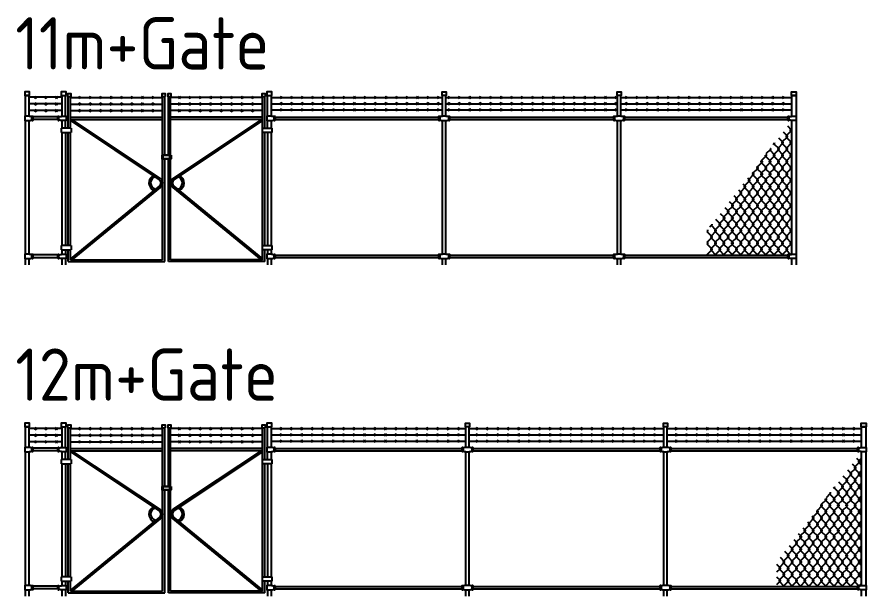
# Model space of a CAD drawing. Extents: x -408 to 1508121, y -29672 to 868845.
# Drawn here: x 1365876 to 1378055, y 168862 to 177165 of the extents above; entities that cross this region are included whole.
import ezdxf

# ---------------------------------------------------------------- set-up
doc = ezdxf.new("R2010")
doc.units = 0
doc.header["$MEASUREMENT"] = 0
doc.layers.get('DEFPOINTS').update_dxf_attribs({"color": 1})
doc.layers.add('Fence Elev New', color=2, linetype='Continuous')
doc.styles.add('ISOCP', font='isocp.shx')

# ---------------------------------------------------------------- blocks, each defined once
blk = doc.blocks.new('11m+Gate')
at = {"layer": 'Fence Elev New'}
h = blk.add_hatch(dxfattribs=at)
h.set_pattern_fill('CHAINLNK', color=8, scale=150, angle=0.0223, style=0, pattern_type=2)
h.set_pattern_definition([(269.9776523, (-1435639.11, -560454.33), (-60.0350992, -89.9765907), [15, -165]), (269.9776523, (-1435624.11, -560454.333), (-60.0350992, -89.9765907), [15, -165]), (314.9776523, (-1435639.115, -560469.328), (-299.8946659, 270.11699198), [106.066017, -403.0508655]), (224.9776523, (-1435624.115, -560469.333), (-300.10528844, -269.88296695), [106.066017, -403.0508655])])
edge = h.paths.add_edge_path()
edge.add_line((9751, 491), (9751, 137))
edge.add_line((9751, 137), (10940, 137))
edge.add_line((10940, 137), (10940, 145))
edge.add_line((10940, 145), (10943, 145))
edge.add_arc((10950, 143), 7.62, 374.9595, 525.0405, ccw=False)
edge.add_line((10957, 145), (10969, 145))
edge.add_arc((10982, 127), 21.4, 453.651, 485.9841, ccw=False)
edge.add_line((10980, 149), (10991, 149))
edge.add_arc((10991, 150), 1.56, 270.9739, 371.0553)
edge.add_line((10993, 150), (10970, 150))
edge.add_line((10970, 150), (10970, 2069))
edge.add_line((10970, 2069), (9751, 491))
for p, q in [((500, 2401), (30, 2401)), ((109, 2385), (139, 2415)), ((139, 2385), (109, 2415)), ((139, 2290), (109, 2320)), ((109, 2290), (139, 2320)), ((259, 2385), (289, 2415)), ((289, 2385), (259, 2415)), ((289, 2290), (259, 2320)), ((259, 2290), (289, 2320)), ((409, 2385), (439, 2415)), ((439, 2385), (409, 2415)), ((439, 2290), (409, 2320)), ((409, 2290), (439, 2320)), ((500, 2428), (500, 2130)), ((550, 2130), (550, 2428)), ((590, 1959), (590, 2411)), ((622, 1959), (622, 2411)), ((622, 2400), (1942, 2400)), ((743, 2385), (773, 2415)), ((773, 2385), (743, 2415)), ((773, 2290), (743, 2320)), ((743, 2290), (773, 2320)), ((893, 2385), (923, 2415)), ((923, 2385), (893, 2415)), ((923, 2290), (893, 2320)), ((893, 2290), (923, 2320)), ((1043, 2385), (1073, 2415)), ((1073, 2385), (1043, 2415)), ((1073, 2290), (1043, 2320)), ((1043, 2290), (1073, 2320)), ((1193, 2385), (1223, 2415)), ((1223, 2385), (1193, 2415)), ((1223, 2290), (1193, 2320)), ((1193, 2290), (1223, 2320)), ((1343, 2385), (1373, 2415)), ((1373, 2385), (1343, 2415)), ((1373, 2290), (1343, 2320)), ((1343, 2290), (1373, 2320)), ((1493, 2385), (1523, 2415)), ((1523, 2385), (1493, 2415)), ((1523, 2290), (1493, 2320)), ((1493, 2290), (1523, 2320)), ((1673, 2385), (1643, 2415)), ((1643, 2385), (1673, 2415)), ((1643, 2290), (1673, 2320)), ((1673, 2290), (1643, 2320)), ((1823, 2385), (1793, 2415)), ((1793, 2385), (1823, 2415)), ((1793, 2290), (1823, 2320)), ((1823, 2290), (1793, 2320)), ((1942, 1571), (1942, 2411)), ((1974, 1571), (1974, 2411)), ((2026, 1571), (2026, 2411)), ((2058, 1571), (2058, 2411)), ((3378, 2400), (2058, 2400)), ((2173, 2385), (2203, 2415)), ((2203, 2385), (2173, 2415)), ((2203, 2290), (2173, 2320)), ((2173, 2290), (2203, 2320)), ((2323, 2385), (2353, 2415)), ((2353, 2385), (2323, 2415)), ((2353, 2290), (2323, 2320)), ((2323, 2290), (2353, 2320)), ((2503, 2385), (2473, 2415)), ((2473, 2385), (2503, 2415)), ((2473, 2290), (2503, 2320)), ((2503, 2290), (2473, 2320)), ((2653, 2385), (2623, 2415)), ((2623, 2385), (2653, 2415)), ((2623, 2290), (2653, 2320)), ((2653, 2290), (2623, 2320)), ((2803, 2385), (2773, 2415)), ((2773, 2385), (2803, 2415)), ((2773, 2290), (2803, 2320)), ((2803, 2290), (2773, 2320)), ((2953, 2385), (2923, 2415)), ((2923, 2385), (2953, 2415)), ((2923, 2290), (2953, 2320)), ((2953, 2290), (2923, 2320)), ((3103, 2385), (3073, 2415)), ((3073, 2385), (3103, 2415)), ((3073, 2290), (3103, 2320)), ((3103, 2290), (3073, 2320)), ((3253, 2385), (3223, 2415)), ((3223, 2385), (3253, 2415)), ((3223, 2290), (3253, 2320)), ((3253, 2290), (3223, 2320)), ((3378, 1959), (3378, 2411)), ((3410, 1959), (3410, 2411)), ((3450, 2130), (3450, 2428)), ((3500, 2428), (3500, 2130)), ((3500, 2400), (5959, 2400)), ((3634, 2385), (3664, 2415)), ((3664, 2385), (3634, 2415)), ((3634, 2295), (3664, 2325)), ((3664, 2295), (3634, 2325)), ((3784, 2385), (3814, 2415)), ((3814, 2385), (3784, 2415)), ((3784, 2295), (3814, 2325)), ((3814, 2295), (3784, 2325)), ((3934, 2385), (3964, 2415)), ((3964, 2385), (3934, 2415)), ((3934, 2295), (3964, 2325)), ((3964, 2295), (3934, 2325)), ((4084, 2385), (4114, 2415)), ((4114, 2385), (4084, 2415)), ((4084, 2295), (4114, 2325)), ((4114, 2295), (4084, 2325)), ((4234, 2385), (4264, 2415)), ((4264, 2385), (4234, 2415)), ((4234, 2295), (4264, 2325)), ((4264, 2295), (4234, 2325)), ((4384, 2385), (4414, 2415)), ((4414, 2385), (4384, 2415)), ((4384, 2295), (4414, 2325)), ((4414, 2295), (4384, 2325)), ((4534, 2385), (4564, 2415)), ((4564, 2385), (4534, 2415)), ((4534, 2295), (4564, 2325)), ((4564, 2295), (4534, 2325)), ((4684, 2385), (4714, 2415)), ((4714, 2385), (4684, 2415)), ((4684, 2295), (4714, 2325)), ((4714, 2295), (4684, 2325)), ((4834, 2385), (4864, 2415)), ((4864, 2385), (4834, 2415)), ((4834, 2295), (4864, 2325)), ((4864, 2295), (4834, 2325)), ((4984, 2385), (5014, 2415)), ((5014, 2385), (4984, 2415)), ((4984, 2295), (5014, 2325)), ((5014, 2295), (4984, 2325)), ((5138, 2385), (5168, 2415)), ((5168, 2385), (5138, 2415)), ((5138, 2295), (5168, 2325)), ((5168, 2295), (5138, 2325)), ((5288, 2385), (5318, 2415)), ((5318, 2385), (5288, 2415)), ((5288, 2295), (5318, 2325)), ((5318, 2295), (5288, 2325)), ((5438, 2385), (5468, 2415)), ((5468, 2385), (5438, 2415)), ((5438, 2295), (5468, 2325)), ((5468, 2295), (5438, 2325)), ((5588, 2385), (5618, 2415)), ((5618, 2385), (5588, 2415)), ((5588, 2295), (5618, 2325)), ((5618, 2295), (5588, 2325)), ((5738, 2385), (5768, 2415)), ((5768, 2385), (5738, 2415)), ((5738, 2295), (5768, 2325)), ((5768, 2295), (5738, 2325)), ((5888, 2385), (5918, 2415)), ((5918, 2385), (5888, 2415)), ((5888, 2295), (5918, 2325)), ((5918, 2295), (5888, 2325)), ((5959, 2130), (5959, 2428)), ((6007, 2130), (6007, 2428)), ((6007, 2400), (8468, 2400)), ((6038, 2385), (6068, 2415)), ((6068, 2385), (6038, 2415)), ((6038, 2295), (6068, 2325)), ((6068, 2295), (6038, 2325)), ((6188, 2385), (6218, 2415)), ((6218, 2385), (6188, 2415)), ((6188, 2295), (6218, 2325)), ((6218, 2295), (6188, 2325)), ((6338, 2385), (6368, 2415)), ((6368, 2385), (6338, 2415)), ((6338, 2295), (6368, 2325)), ((6368, 2295), (6338, 2325)), ((6488, 2385), (6518, 2415)), ((6518, 2385), (6488, 2415)), ((6488, 2295), (6518, 2325)), ((6518, 2295), (6488, 2325)), ((6638, 2385), (6668, 2415)), ((6668, 2385), (6638, 2415)), ((6638, 2295), (6668, 2325)), ((6668, 2295), (6638, 2325)), ((6788, 2385), (6818, 2415)), ((6818, 2385), (6788, 2415)), ((6788, 2295), (6818, 2325)), ((6818, 2295), (6788, 2325)), ((6938, 2385), (6968, 2415)), ((6968, 2385), (6938, 2415)), ((6938, 2295), (6968, 2325)), ((6968, 2295), (6938, 2325)), ((7088, 2385), (7118, 2415)), ((7118, 2385), (7088, 2415)), ((7088, 2295), (7118, 2325)), ((7118, 2295), (7088, 2325)), ((7238, 2385), (7268, 2415)), ((7268, 2385), (7238, 2415)), ((7238, 2295), (7268, 2325)), ((7268, 2295), (7238, 2325)), ((7388, 2385), (7418, 2415)), ((7418, 2385), (7388, 2415)), ((7388, 2295), (7418, 2325)), ((7418, 2295), (7388, 2325)), ((7538, 2385), (7568, 2415)), ((7568, 2385), (7538, 2415)), ((7538, 2295), (7568, 2325)), ((7568, 2295), (7538, 2325)), ((7688, 2385), (7718, 2415)), ((7718, 2385), (7688, 2415)), ((7688, 2295), (7718, 2325)), ((7718, 2295), (7688, 2325)), ((7838, 2385), (7868, 2415)), ((7868, 2385), (7838, 2415)), ((7838, 2295), (7868, 2325)), ((7868, 2295), (7838, 2325)), ((7988, 2385), (8018, 2415)), ((8018, 2385), (7988, 2415)), ((7988, 2295), (8018, 2325)), ((8018, 2295), (7988, 2325)), ((8135, 2385), (8165, 2415)), ((8165, 2385), (8135, 2415)), ((8135, 2295), (8165, 2325)), ((8165, 2295), (8135, 2325)), ((8285, 2385), (8315, 2415)), ((8315, 2385), (8285, 2415)), ((8285, 2295), (8315, 2325)), ((8315, 2295), (8285, 2325)), ((8435, 2385), (8465, 2415)), ((8465, 2385), (8435, 2415)), ((8435, 2295), (8465, 2325)), ((8465, 2295), (8435, 2325)), ((8468, 2130), (8468, 2428)), ((8516, 2130), (8516, 2428)), ((8516, 2400), (10970, 2400)), ((8585, 2385), (8615, 2415)), ((8615, 2385), (8585, 2415)), ((8585, 2295), (8615, 2325)), ((8615, 2295), (8585, 2325)), ((8735, 2385), (8765, 2415)), ((8765, 2385), (8735, 2415)), ((8735, 2295), (8765, 2325)), ((8765, 2295), (8735, 2325)), ((8885, 2385), (8915, 2415)), ((8915, 2385), (8885, 2415)), ((8885, 2295), (8915, 2325)), ((8915, 2295), (8885, 2325)), ((9035, 2385), (9065, 2415)), ((9065, 2385), (9035, 2415)), ((9035, 2295), (9065, 2325)), ((9065, 2295), (9035, 2325)), ((9185, 2385), (9215, 2415)), ((9215, 2385), (9185, 2415)), ((9185, 2295), (9215, 2325)), ((9215, 2295), (9185, 2325)), ((9335, 2385), (9365, 2415)), ((9365, 2385), (9335, 2415)), ((9335, 2295), (9365, 2325)), ((9365, 2295), (9335, 2325)), ((9485, 2385), (9515, 2415)), ((9515, 2385), (9485, 2415)), ((9485, 2295), (9515, 2325)), ((9515, 2295), (9485, 2325)), ((9635, 2385), (9665, 2415)), ((9665, 2385), (9635, 2415)), ((9635, 2295), (9665, 2325)), ((9665, 2295), (9635, 2325)), ((9785, 2385), (9815, 2415)), ((9815, 2385), (9785, 2415)), ((9785, 2295), (9815, 2325)), ((9815, 2295), (9785, 2325)), ((9935, 2385), (9965, 2415)), ((9965, 2385), (9935, 2415)), ((9935, 2295), (9965, 2325)), ((9965, 2295), (9935, 2325)), ((10085, 2385), (10115, 2415)), ((10115, 2385), (10085, 2415)), ((10085, 2295), (10115, 2325)), ((10115, 2295), (10085, 2325)), ((10235, 2385), (10265, 2415)), ((10265, 2385), (10235, 2415)), ((10235, 2295), (10265, 2325)), ((10265, 2295), (10235, 2325)), ((10385, 2385), (10415, 2415)), ((10415, 2385), (10385, 2415)), ((10385, 2295), (10415, 2325)), ((10415, 2295), (10385, 2325)), ((10535, 2385), (10565, 2415)), ((10565, 2385), (10535, 2415)), ((10535, 2295), (10565, 2325)), ((10565, 2295), (10535, 2325)), ((10685, 2385), (10715, 2415)), ((10715, 2385), (10685, 2415)), ((10685, 2295), (10715, 2325)), ((10715, 2295), (10685, 2325)), ((10835, 2385), (10865, 2415)), ((10865, 2385), (10835, 2415)), ((10835, 2295), (10865, 2325)), ((10865, 2295), (10835, 2325)), ((500, 2306), (30, 2306)), ((500, 2211), (30, 2211)), ((109, 2195), (139, 2225)), ((139, 2195), (109, 2225)), ((259, 2195), (289, 2225)), ((289, 2195), (259, 2225)), ((409, 2195), (439, 2225)), ((439, 2195), (409, 2225)), ((622, 2305), (1942, 2305)), ((622, 2210), (1942, 2210)), ((743, 2195), (773, 2225)), ((773, 2195), (743, 2225)), ((893, 2195), (923, 2225)), ((923, 2195), (893, 2225)), ((1043, 2195), (1073, 2225)), ((1073, 2195), (1043, 2225)), ((1193, 2195), (1223, 2225)), ((1223, 2195), (1193, 2225)), ((1343, 2195), (1373, 2225)), ((1373, 2195), (1343, 2225)), ((1493, 2195), (1523, 2225)), ((1523, 2195), (1493, 2225)), ((1673, 2195), (1643, 2225)), ((1643, 2195), (1673, 2225)), ((1823, 2195), (1793, 2225)), ((1793, 2195), (1823, 2225)), ((3378, 2305), (2058, 2305)), ((3378, 2210), (2058, 2210)), ((2173, 2195), (2203, 2225)), ((2203, 2195), (2173, 2225)), ((2323, 2195), (2353, 2225)), ((2353, 2195), (2323, 2225)), ((2503, 2195), (2473, 2225)), ((2473, 2195), (2503, 2225)), ((2653, 2195), (2623, 2225)), ((2623, 2195), (2653, 2225)), ((2803, 2195), (2773, 2225)), ((2773, 2195), (2803, 2225)), ((2953, 2195), (2923, 2225)), ((2923, 2195), (2953, 2225)), ((3103, 2195), (3073, 2225)), ((3073, 2195), (3103, 2225)), ((3253, 2195), (3223, 2225)), ((3223, 2195), (3253, 2225)), ((3500, 2310), (5959, 2310)), ((3500, 2220), (5959, 2220)), ((3634, 2205), (3664, 2235)), ((3664, 2205), (3634, 2235)), ((3784, 2205), (3814, 2235)), ((3814, 2205), (3784, 2235)), ((3934, 2205), (3964, 2235)), ((3964, 2205), (3934, 2235)), ((4084, 2205), (4114, 2235)), ((4114, 2205), (4084, 2235)), ((4234, 2205), (4264, 2235)), ((4264, 2205), (4234, 2235)), ((4384, 2205), (4414, 2235)), ((4414, 2205), (4384, 2235)), ((4534, 2205), (4564, 2235)), ((4564, 2205), (4534, 2235)), ((4684, 2205), (4714, 2235)), ((4714, 2205), (4684, 2235)), ((4834, 2205), (4864, 2235)), ((4864, 2205), (4834, 2235)), ((4984, 2205), (5014, 2235)), ((5014, 2205), (4984, 2235)), ((5138, 2205), (5168, 2235)), ((5168, 2205), (5138, 2235)), ((5288, 2205), (5318, 2235)), ((5318, 2205), (5288, 2235)), ((5438, 2205), (5468, 2235)), ((5468, 2205), (5438, 2235)), ((5588, 2205), (5618, 2235)), ((5618, 2205), (5588, 2235)), ((5738, 2205), (5768, 2235)), ((5768, 2205), (5738, 2235)), ((5888, 2205), (5918, 2235)), ((5918, 2205), (5888, 2235)), ((6007, 2310), (8468, 2310)), ((6007, 2220), (8468, 2220)), ((6038, 2205), (6068, 2235)), ((6068, 2205), (6038, 2235)), ((6188, 2205), (6218, 2235)), ((6218, 2205), (6188, 2235)), ((6338, 2205), (6368, 2235)), ((6368, 2205), (6338, 2235)), ((6488, 2205), (6518, 2235)), ((6518, 2205), (6488, 2235)), ((6638, 2205), (6668, 2235)), ((6668, 2205), (6638, 2235)), ((6788, 2205), (6818, 2235)), ((6818, 2205), (6788, 2235)), ((6938, 2205), (6968, 2235)), ((6968, 2205), (6938, 2235)), ((7088, 2205), (7118, 2235)), ((7118, 2205), (7088, 2235)), ((7238, 2205), (7268, 2235)), ((7268, 2205), (7238, 2235)), ((7388, 2205), (7418, 2235)), ((7418, 2205), (7388, 2235)), ((7538, 2205), (7568, 2235)), ((7568, 2205), (7538, 2235)), ((7688, 2205), (7718, 2235)), ((7718, 2205), (7688, 2235)), ((7838, 2205), (7868, 2235)), ((7868, 2205), (7838, 2235)), ((7988, 2205), (8018, 2235)), ((8018, 2205), (7988, 2235)), ((8135, 2205), (8165, 2235)), ((8165, 2205), (8135, 2235)), ((8285, 2205), (8315, 2235)), ((8315, 2205), (8285, 2235)), ((8435, 2205), (8465, 2235)), ((8465, 2205), (8435, 2235)), ((8516, 2310), (10970, 2310)), ((8516, 2220), (10970, 2220)), ((8585, 2205), (8615, 2235)), ((8615, 2205), (8585, 2235)), ((8735, 2205), (8765, 2235)), ((8765, 2205), (8735, 2235)), ((8885, 2205), (8915, 2235)), ((8915, 2205), (8885, 2235)), ((9035, 2205), (9065, 2235)), ((9065, 2205), (9035, 2235)), ((9185, 2205), (9215, 2235)), ((9215, 2205), (9185, 2235)), ((9335, 2205), (9365, 2235)), ((9365, 2205), (9335, 2235)), ((9485, 2205), (9515, 2235)), ((9515, 2205), (9485, 2235)), ((9635, 2205), (9665, 2235)), ((9665, 2205), (9635, 2235)), ((9785, 2205), (9815, 2235)), ((9815, 2205), (9785, 2235)), ((9935, 2205), (9965, 2235)), ((9965, 2205), (9935, 2235)), ((10085, 2205), (10115, 2235)), ((10115, 2205), (10085, 2235)), ((10235, 2205), (10265, 2235)), ((10265, 2205), (10235, 2235)), ((10385, 2205), (10415, 2235)), ((10415, 2205), (10385, 2235)), ((10535, 2205), (10565, 2235)), ((10565, 2205), (10535, 2235)), ((10685, 2205), (10715, 2235)), ((10715, 2205), (10685, 2235)), ((10835, 2205), (10865, 2235)), ((10865, 2205), (10835, 2235)), ((439, 2121), (87, 2121)), ((439, 2081), (87, 2081)), ((439, 2075), (439, 2124)), ((439, 2124), (442, 2124)), ((439, 2075), (442, 2075)), ((442, 2075), (442, 2124)), ((457, 2099), (457, 2124)), ((457, 2075), (457, 2099)), ((622, 2116), (1942, 2116)), ((622, 2084), (1942, 2084)), ((3378, 2116), (2058, 2116)), ((3378, 2084), (2058, 2084)), ((3543, 2099), (3543, 2124)), ((3543, 2075), (3543, 2099)), ((3558, 2075), (3558, 2124)), ((3561, 2124), (3558, 2124)), ((3561, 2075), (3558, 2075)), ((3561, 2075), (3561, 2124)), ((3561, 2116), (5902, 2116)), ((3561, 2082), (5902, 2082)), ((5905, 2124), (5905, 2075)), ((5920, 2124), (5920, 2075)), ((6047, 2124), (6047, 2075)), ((6061, 2124), (6061, 2075)), ((6064, 2116), (8411, 2116)), ((6064, 2082), (8411, 2082)), ((8414, 2124), (8414, 2075)), ((8428, 2124), (8428, 2075)), ((8555, 2124), (8555, 2075)), ((8570, 2124), (8570, 2075)), ((8573, 2116), (10913, 2116)), ((8573, 2082), (10913, 2082)), ((630, 1959), (491, 1959)), ((491, 1959), (491, 1898)), ((500, 2069), (500, 1959)), ((550, 1959), (550, 2069)), ((630, 1959), (630, 1898)), ((3370, 1959), (3509, 1959)), ((3370, 1959), (3370, 1898)), ((3450, 1959), (3450, 2069)), ((3500, 2069), (3500, 1959)), ((3509, 1959), (3509, 1898)), ((5959, 150), (5959, 2069)), ((6007, 150), (6007, 2069)), ((8468, 150), (8468, 2069)), ((8516, 150), (8516, 2069)), ((491, 1898), (630, 1898)), ((500, 1898), (500, 275)), ((500, 1898), (500, 275)), ((550, 1898), (550, 275)), ((590, 275), (590, 1898)), ((622, 275), (622, 1898)), ((3509, 1898), (3370, 1898)), ((3378, 274), (3378, 1898)), ((3410, 274), (3410, 1898)), ((3450, 1898), (3450, 274)), ((3500, 1898), (3500, 274)), ((1942, 70), (1942, 1521)), ((1974, 45), (1974, 1521)), ((2026, 45), (2026, 1521)), ((2058, 70), (2058, 1521)), ((11030, 1350), (11030, 150)), ((630, 275), (491, 275)), ((491, 275), (491, 214)), ((630, 275), (630, 214)), ((3370, 274), (3509, 274)), ((3370, 274), (3370, 213)), ((3509, 274), (3509, 213)), ((439, 141), (87, 141)), ((439, 95), (439, 144)), ((439, 144), (442, 144)), ((442, 95), (442, 144)), ((457, 119), (457, 144)), ((491, 214), (630, 214)), ((500, 214), (500, 150)), ((550, 214), (550, 150)), ((590, 45), (590, 214)), ((622, 70), (622, 214)), ((3509, 213), (3370, 213)), ((3378, 70), (3378, 213)), ((3410, 45), (3410, 213)), ((3450, 213), (3450, 150)), ((3500, 213), (3500, 150)), ((3543, 119), (3543, 144)), ((3558, 95), (3558, 144)), ((3561, 144), (3558, 144)), ((3561, 95), (3561, 144)), ((3561, 137), (5902, 137)), ((5905, 95), (5905, 145)), ((5920, 145), (5920, 95)), ((6047, 145), (6047, 95)), ((6061, 145), (6061, 95)), ((6064, 137), (8411, 137)), ((8414, 95), (8414, 145)), ((8428, 145), (8428, 95)), ((8555, 145), (8555, 95)), ((8570, 145), (8570, 95)), ((8573, 137), (10913, 137)), ((439, 101), (87, 101)), ((439, 95), (442, 95)), ((457, 95), (457, 119)), ((500, 91), (500, 0)), ((500, 89), (500, 0)), ((550, 89), (550, 0)), ((590, 45), (1974, 45)), ((622, 70), (1942, 70)), ((3410, 45), (2026, 45)), ((3378, 70), (2058, 70)), ((3450, 89), (3450, 0)), ((3500, 89), (3500, 0)), ((3543, 95), (3543, 119)), ((3561, 95), (3558, 95)), ((3561, 103), (5902, 103)), ((5959, 0), (5959, 90)), ((6007, 0), (6007, 90)), ((6064, 103), (8411, 103)), ((8468, 0), (8468, 90)), ((8516, 0), (8516, 90)), ((8573, 103), (10913, 103)), ((11030, 90), (11030, 0))]:
    blk.add_line(p, q, dxfattribs=at)
for points in [[(34, 2428), (34, 2478), (-34, 2478), (-34, 2428)], [(559, 2428), (559, 2478), (491, 2478), (491, 2428)], [(631, 2411), (631, 2450), (581, 2450), (581, 2411)], [(1983, 2411), (1983, 2450), (1933, 2450), (1933, 2411)], [(2067, 2411), (2067, 2450), (2017, 2450), (2017, 2411)], [(3419, 2411), (3419, 2450), (3369, 2450), (3369, 2411)], [(3509, 2428), (3509, 2478), (3441, 2478), (3441, 2428)], [(5955, 2428), (5955, 2478), (6011, 2478), (6011, 2428)], [(8464, 2428), (8464, 2478), (8520, 2478), (8520, 2428)], [(10966, 2428), (10966, 2478), (11034, 2478), (11034, 2428)]]:
    blk.add_lwpolyline(points, close=True, dxfattribs=at)
for points in [[(30, 2130), (30, 2428), (-30, 2428), (-30, 2130)], [(10970, 2130), (10970, 2428), (11030, 2428), (11030, 2130)], [(84, 2124), (84, 2075), (87, 2075), (87, 2124), (84, 2124)], [(10916, 2124), (10916, 2075), (10913, 2075), (10913, 2124), (10916, 2124)], [(-30, 2069), (-30, 150)], [(30, 150), (30, 2069)], [(10970, 150), (10970, 2069)], [(11030, 2069), (11030, 150)], [(1931, 1571), (1931, 1521), (2049, 1521), (2049, 1571), (1931, 1571)], [(2069, 1571), (2069, 1521), (1951, 1521), (1951, 1571), (2069, 1571)], [(84, 145), (84, 95), (87, 95), (87, 145), (84, 145)], [(10916, 145), (10916, 95), (10913, 95), (10913, 145), (10916, 145)], [(-30, 90), (-30, 0)], [(30, 0), (30, 90)], [(10970, 0), (10970, 90)], [(11030, 90), (11030, 0)]]:
    blk.add_lwpolyline(points, dxfattribs=at)
for points in [[(34, 2069), (34, 2069, -0.414214), (36, 2071), (46, 2071, 0.142023), (58, 2075), (69, 2075), (69, 2124), (58, 2124, 0.142023), (46, 2128), (36, 2128, -0.414214), (34, 2129), (34, 2130), (-34, 2130), (-34, 2069), (34, 2069)], [(457, 2124), (468, 2124, -0.142023), (480, 2128), (491, 2128, 0.414214), (492, 2129), (492, 2130), (559, 2130), (559, 2069), (492, 2069), (492, 2069, 0.414214), (491, 2071), (480, 2071, -0.142023), (468, 2075), (457, 2075)], [(638, 2084), (1910, 1239, -0.480119), (1910, 1107), (642, 70)], [(3362, 2084), (2090, 1239, 0.480119), (2090, 1107), (3358, 70)], [(3543, 2124), (3531, 2124, 0.142023), (3520, 2128), (3509, 2128, -0.414214), (3508, 2129), (3508, 2130), (3441, 2130), (3441, 2069), (3508, 2069), (3508, 2069, -0.414214), (3509, 2071), (3520, 2071, 0.142023), (3531, 2075), (3543, 2075)], [(10966, 2069), (10966, 2069, 0.414214), (10964, 2071), (10954, 2071, -0.142023), (10942, 2075), (10931, 2075), (10931, 2124), (10942, 2124, -0.142023), (10954, 2128), (10964, 2128, 0.414214), (10966, 2129), (10966, 2130), (11034, 2130), (11034, 2069), (10966, 2069)], [(622, 2068), (1894, 1220, -0.480432), (1894, 1126), (622, 86)], [(3378, 2068), (2106, 1220, 0.480432), (2106, 1126), (3378, 86)], [(34, 90), (34, 90, -0.414214), (36, 91), (46, 91, 0.142023), (58, 95), (69, 95), (69, 145), (58, 145, 0.142023), (46, 149), (36, 149, -0.414214), (34, 150), (34, 150), (-34, 150), (-34, 90), (34, 90)], [(457, 144), (468, 144, -0.142023), (480, 148), (491, 148, 0.414214), (492, 149), (492, 150), (559, 150), (559, 89), (492, 89), (492, 89, 0.414214), (491, 91), (480, 91, -0.142023), (468, 95), (457, 95)], [(3543, 144), (3531, 144, 0.142023), (3520, 148), (3509, 148, -0.414214), (3508, 149), (3508, 150), (3441, 150), (3441, 89), (3508, 89), (3508, 89, -0.414214), (3509, 91), (3520, 91, 0.142023), (3531, 95), (3543, 95)], [(10966, 90), (10966, 90, 0.414214), (10964, 91), (10954, 91, -0.142023), (10942, 95), (10931, 95), (10931, 145), (10942, 145, -0.142023), (10954, 149), (10964, 149, 0.414214), (10966, 150), (10966, 150), (11034, 150), (11034, 90), (10966, 90)]]:
    blk.add_lwpolyline(points, format="xyb", dxfattribs=at)
for points in [[(6061, 2124, 0.733331), (6047, 2124), (6035, 2124, 0.142023), (6024, 2128), (6013, 2128, -0.414214), (6011, 2129), (6011, 2130), (5955, 2130), (5955, 2129, -0.414214), (5954, 2128), (5943, 2128, 0.142023), (5932, 2124), (5920, 2124, 0.733331), (5905, 2124), (5902, 2124), (5902, 2075), (5905, 2075, 0.733331), (5920, 2075), (5932, 2075, 0.142023), (5943, 2071), (5954, 2071, -0.414214), (5955, 2069), (5955, 2069), (6011, 2069), (6011, 2069, -0.414214), (6013, 2071), (6024, 2071, 0.142023), (6035, 2075), (6047, 2075, 0.733331), (6061, 2075), (6064, 2075), (6064, 2124), (6061, 2124), (6061, 2124), (6061, 2124)], [(8570, 2124, 0.733331), (8555, 2124), (8543, 2124, 0.142023), (8532, 2128), (8521, 2128, -0.414214), (8520, 2129), (8520, 2130), (8464, 2130), (8464, 2129, -0.414214), (8462, 2128), (8451, 2128, 0.142023), (8440, 2124), (8428, 2124, 0.733331), (8414, 2124), (8411, 2124), (8411, 2075), (8414, 2075, 0.733331), (8428, 2075), (8440, 2075, 0.142023), (8451, 2071), (8462, 2071, -0.414214), (8464, 2069), (8464, 2069), (8520, 2069), (8520, 2069, -0.414214), (8521, 2071), (8532, 2071, 0.142023), (8543, 2075), (8555, 2075, 0.733331), (8570, 2075), (8573, 2075), (8573, 2124), (8570, 2124), (8570, 2124), (8570, 2124)], [(6061, 145, 0.733331), (6047, 145), (6035, 145, 0.142023), (6024, 149), (6013, 149, -0.414214), (6011, 150), (6011, 150), (5955, 150), (5955, 150, -0.414214), (5954, 149), (5943, 149, 0.142023), (5932, 145), (5920, 145, 0.733331), (5905, 145), (5902, 145), (5902, 95), (5905, 95, 0.733331), (5920, 95), (5932, 95, 0.142023), (5943, 91), (5954, 91, -0.414214), (5955, 90), (5955, 90), (6011, 90), (6011, 90, -0.414214), (6013, 91), (6024, 91, 0.142023), (6035, 95), (6047, 95, 0.733331), (6061, 95), (6064, 95), (6064, 145), (6061, 145), (6061, 145), (6061, 145)], [(8570, 145, 0.733331), (8555, 145), (8543, 145, 0.142023), (8532, 149), (8521, 149, -0.414214), (8520, 150), (8520, 150), (8464, 150), (8464, 150, -0.414214), (8462, 149), (8451, 149, 0.142023), (8440, 145), (8428, 145, 0.733331), (8414, 145), (8411, 145), (8411, 95), (8414, 95, 0.733331), (8428, 95), (8440, 95, 0.142023), (8451, 91), (8462, 91, -0.414214), (8464, 90), (8464, 90), (8520, 90), (8520, 90, -0.414214), (8521, 91), (8532, 91, 0.142023), (8543, 95), (8555, 95, 0.733331), (8570, 95), (8573, 95), (8573, 145), (8570, 145), (8570, 145), (8570, 145)]]:
    blk.add_lwpolyline(points, format="xyb", close=True, dxfattribs=at)
for centre, radius, start, end in [((77, 2122), 7.72, 17.4925, 162.5075), ((77, 2077), 7.72, 197.4925, 342.5075), ((449, 2122), 7.72, 17.4925, 162.5075), ((449, 2077), 7.72, 197.4925, 342.5075), ((3550, 2122), 7.72, 17.4925, 162.5075), ((3550, 2077), 7.72, 197.4925, 342.5075), ((5913, 2122), 7.72, 17.5149, 162.5298), ((5913, 2077), 7.72, 197.4925, 342.5075), ((6054, 2122), 7.72, 17.4925, 162.5075), ((6054, 2077), 7.72, 197.4925, 342.5075), ((8421, 2122), 7.72, 17.5149, 162.5298), ((8421, 2077), 7.72, 197.4925, 342.5075), ((8562, 2122), 7.72, 17.4925, 162.5075), ((8562, 2077), 7.72, 197.4925, 342.5075), ((10923, 2122), 7.72, 17.4925, 162.5075), ((10923, 2077), 7.72, 197.4925, 342.5075), ((1862, 1173), 115, 116.588, 248.9047), ((1862, 1173), 90, 106.9938, 258.459), ((2138, 1173), 90, 281.541, 73.0062), ((2138, 1173), 115, 291.0953, 63.412), ((77, 142), 7.72, 17.4925, 162.5075), ((449, 142), 7.72, 17.4925, 162.5075), ((3550, 142), 7.72, 17.4925, 162.5075), ((10923, 142), 7.72, 17.4925, 162.5075), ((77, 98), 7.72, 197.4925, 342.5075), ((449, 97), 7.72, 197.4925, 342.5075), ((3550, 97), 7.72, 197.4925, 342.5075), ((10923, 98), 7.72, 197.4925, 342.5075)]:
    blk.add_arc(centre, radius, start, end, dxfattribs=at)
at = {"layer": 'DEFPOINTS', "insert": (-169, 3550), "char_height": 750, "attachment_point": 1, "style": 'ISOCP'}
blk.add_mtext_dynamic_manual_height_columns('11m+Gate', width=1812.8, gutter_width=1250, heights=[0], dxfattribs=at)
blk = doc.blocks.new('12m+Gate')
at = {"layer": 'Fence Elev New'}
h = blk.add_hatch(dxfattribs=at)
h.set_pattern_fill('CHAINLNK', color=8, scale=150, angle=0.0223, style=0, pattern_type=2)
h.set_pattern_definition([(269.9776523, (-1483985.275, -426855.88), (-60.0350992, -89.9765907), [15, -165]), (269.9776523, (-1483970.275, -426855.884), (-60.0350992, -89.9765907), [15, -165]), (314.9776523, (-1483985.28, -426870.878), (-299.8946659, 270.11699198), [106.066017, -403.0508655]), (224.9776523, (-1483970.28, -426870.884), (-300.10528844, -269.88296695), [106.066017, -403.0508655])])
edge = h.paths.add_edge_path()
edge.add_line((10751, 491), (10751, 137))
edge.add_line((10751, 137), (11940, 137))
edge.add_line((11940, 137), (11940, 145))
edge.add_line((11940, 145), (11943, 145))
edge.add_arc((11950, 143), 7.62, 374.9595, 525.0405, ccw=False)
edge.add_line((11957, 145), (11969, 145))
edge.add_arc((11982, 127), 21.4, 453.651, 485.9841, ccw=False)
edge.add_line((11980, 149), (11991, 149))
edge.add_arc((11991, 150), 1.56, 270.9739, 371.0553)
edge.add_line((11993, 150), (11970, 150))
edge.add_line((11970, 150), (11970, 2069))
edge.add_line((11970, 2069), (10751, 491))
for p, q in [((500, 2401), (30, 2401)), ((109, 2385), (139, 2415)), ((139, 2385), (109, 2415)), ((139, 2290), (109, 2320)), ((109, 2290), (139, 2320)), ((259, 2385), (289, 2415)), ((289, 2385), (259, 2415)), ((289, 2290), (259, 2320)), ((259, 2290), (289, 2320)), ((409, 2385), (439, 2415)), ((439, 2385), (409, 2415)), ((439, 2290), (409, 2320)), ((409, 2290), (439, 2320)), ((500, 2428), (500, 2130)), ((550, 2130), (550, 2428)), ((590, 1959), (590, 2411)), ((622, 1959), (622, 2411)), ((622, 2400), (1942, 2400)), ((743, 2385), (773, 2415)), ((773, 2385), (743, 2415)), ((773, 2290), (743, 2320)), ((743, 2290), (773, 2320)), ((893, 2385), (923, 2415)), ((923, 2385), (893, 2415)), ((923, 2290), (893, 2320)), ((893, 2290), (923, 2320)), ((1043, 2385), (1073, 2415)), ((1073, 2385), (1043, 2415)), ((1073, 2290), (1043, 2320)), ((1043, 2290), (1073, 2320)), ((1193, 2385), (1223, 2415)), ((1223, 2385), (1193, 2415)), ((1223, 2290), (1193, 2320)), ((1193, 2290), (1223, 2320)), ((1343, 2385), (1373, 2415)), ((1373, 2385), (1343, 2415)), ((1373, 2290), (1343, 2320)), ((1343, 2290), (1373, 2320)), ((1493, 2385), (1523, 2415)), ((1523, 2385), (1493, 2415)), ((1523, 2290), (1493, 2320)), ((1493, 2290), (1523, 2320)), ((1673, 2385), (1643, 2415)), ((1643, 2385), (1673, 2415)), ((1643, 2290), (1673, 2320)), ((1673, 2290), (1643, 2320)), ((1823, 2385), (1793, 2415)), ((1793, 2385), (1823, 2415)), ((1793, 2290), (1823, 2320)), ((1823, 2290), (1793, 2320)), ((1942, 1571), (1942, 2411)), ((1974, 1571), (1974, 2411)), ((2026, 1571), (2026, 2411)), ((2058, 1571), (2058, 2411)), ((3378, 2400), (2058, 2400)), ((2173, 2385), (2203, 2415)), ((2203, 2385), (2173, 2415)), ((2203, 2290), (2173, 2320)), ((2173, 2290), (2203, 2320)), ((2323, 2385), (2353, 2415)), ((2353, 2385), (2323, 2415)), ((2353, 2290), (2323, 2320)), ((2323, 2290), (2353, 2320)), ((2503, 2385), (2473, 2415)), ((2473, 2385), (2503, 2415)), ((2473, 2290), (2503, 2320)), ((2503, 2290), (2473, 2320)), ((2653, 2385), (2623, 2415)), ((2623, 2385), (2653, 2415)), ((2623, 2290), (2653, 2320)), ((2653, 2290), (2623, 2320)), ((2803, 2385), (2773, 2415)), ((2773, 2385), (2803, 2415)), ((2773, 2290), (2803, 2320)), ((2803, 2290), (2773, 2320)), ((2953, 2385), (2923, 2415)), ((2923, 2385), (2953, 2415)), ((2923, 2290), (2953, 2320)), ((2953, 2290), (2923, 2320)), ((3103, 2385), (3073, 2415)), ((3073, 2385), (3103, 2415)), ((3073, 2290), (3103, 2320)), ((3103, 2290), (3073, 2320)), ((3253, 2385), (3223, 2415)), ((3223, 2385), (3253, 2415)), ((3223, 2290), (3253, 2320)), ((3253, 2290), (3223, 2320)), ((3378, 1959), (3378, 2411)), ((3410, 1959), (3410, 2411)), ((3450, 2130), (3450, 2428)), ((3500, 2428), (3500, 2130)), ((3500, 2400), (6293, 2400)), ((3628, 2385), (3658, 2415)), ((3658, 2385), (3628, 2415)), ((3628, 2295), (3658, 2325)), ((3658, 2295), (3628, 2325)), ((3778, 2385), (3808, 2415)), ((3808, 2385), (3778, 2415)), ((3778, 2295), (3808, 2325)), ((3808, 2295), (3778, 2325)), ((3928, 2385), (3958, 2415)), ((3958, 2385), (3928, 2415)), ((3928, 2295), (3958, 2325)), ((3958, 2295), (3928, 2325)), ((4078, 2385), (4108, 2415)), ((4108, 2385), (4078, 2415)), ((4078, 2295), (4108, 2325)), ((4108, 2295), (4078, 2325)), ((4228, 2385), (4258, 2415)), ((4258, 2385), (4228, 2415)), ((4228, 2295), (4258, 2325)), ((4258, 2295), (4228, 2325)), ((4378, 2385), (4408, 2415)), ((4408, 2385), (4378, 2415)), ((4378, 2295), (4408, 2325)), ((4408, 2295), (4378, 2325)), ((4528, 2385), (4558, 2415)), ((4558, 2385), (4528, 2415)), ((4528, 2295), (4558, 2325)), ((4558, 2295), (4528, 2325)), ((4678, 2385), (4708, 2415)), ((4708, 2385), (4678, 2415)), ((4678, 2295), (4708, 2325)), ((4708, 2295), (4678, 2325)), ((4828, 2385), (4858, 2415)), ((4858, 2385), (4828, 2415)), ((4828, 2295), (4858, 2325)), ((4858, 2295), (4828, 2325)), ((4978, 2385), (5008, 2415)), ((5008, 2385), (4978, 2415)), ((4978, 2295), (5008, 2325)), ((5008, 2295), (4978, 2325)), ((5128, 2385), (5158, 2415)), ((5158, 2385), (5128, 2415)), ((5128, 2295), (5158, 2325)), ((5158, 2295), (5128, 2325)), ((5278, 2385), (5308, 2415)), ((5308, 2385), (5278, 2415)), ((5278, 2295), (5308, 2325)), ((5308, 2295), (5278, 2325)), ((5428, 2385), (5458, 2415)), ((5458, 2385), (5428, 2415)), ((5428, 2295), (5458, 2325)), ((5458, 2295), (5428, 2325)), ((5578, 2385), (5608, 2415)), ((5608, 2385), (5578, 2415)), ((5578, 2295), (5608, 2325)), ((5608, 2295), (5578, 2325)), ((5728, 2385), (5758, 2415)), ((5758, 2385), (5728, 2415)), ((5728, 2295), (5758, 2325)), ((5758, 2295), (5728, 2325)), ((5878, 2385), (5908, 2415)), ((5908, 2385), (5878, 2415)), ((5878, 2295), (5908, 2325)), ((5908, 2295), (5878, 2325)), ((6028, 2385), (6058, 2415)), ((6058, 2385), (6028, 2415)), ((6028, 2295), (6058, 2325)), ((6058, 2295), (6028, 2325)), ((6178, 2385), (6208, 2415)), ((6208, 2385), (6178, 2415)), ((6178, 2295), (6208, 2325)), ((6208, 2295), (6178, 2325)), ((6293, 2130), (6293, 2428)), ((6341, 2130), (6341, 2428)), ((6341, 2400), (9134, 2400)), ((6441, 2385), (6471, 2415)), ((6471, 2385), (6441, 2415)), ((6441, 2295), (6471, 2325)), ((6471, 2295), (6441, 2325)), ((6591, 2385), (6621, 2415)), ((6621, 2385), (6591, 2415)), ((6591, 2295), (6621, 2325)), ((6621, 2295), (6591, 2325)), ((6741, 2385), (6771, 2415)), ((6771, 2385), (6741, 2415)), ((6741, 2295), (6771, 2325)), ((6771, 2295), (6741, 2325)), ((6891, 2385), (6921, 2415)), ((6921, 2385), (6891, 2415)), ((6891, 2295), (6921, 2325)), ((6921, 2295), (6891, 2325)), ((7041, 2385), (7071, 2415)), ((7071, 2385), (7041, 2415)), ((7041, 2295), (7071, 2325)), ((7071, 2295), (7041, 2325)), ((7191, 2385), (7221, 2415)), ((7221, 2385), (7191, 2415)), ((7191, 2295), (7221, 2325)), ((7221, 2295), (7191, 2325)), ((7341, 2385), (7371, 2415)), ((7371, 2385), (7341, 2415)), ((7341, 2295), (7371, 2325)), ((7371, 2295), (7341, 2325)), ((7491, 2385), (7521, 2415)), ((7521, 2385), (7491, 2415)), ((7491, 2295), (7521, 2325)), ((7521, 2295), (7491, 2325)), ((7641, 2385), (7671, 2415)), ((7671, 2385), (7641, 2415)), ((7641, 2295), (7671, 2325)), ((7671, 2295), (7641, 2325)), ((7791, 2385), (7821, 2415)), ((7821, 2385), (7791, 2415)), ((7791, 2295), (7821, 2325)), ((7821, 2295), (7791, 2325)), ((7941, 2385), (7971, 2415)), ((7971, 2385), (7941, 2415)), ((7941, 2295), (7971, 2325)), ((7971, 2295), (7941, 2325)), ((8091, 2385), (8121, 2415)), ((8121, 2385), (8091, 2415)), ((8091, 2295), (8121, 2325)), ((8121, 2295), (8091, 2325)), ((8241, 2385), (8271, 2415)), ((8271, 2385), (8241, 2415)), ((8241, 2295), (8271, 2325)), ((8271, 2295), (8241, 2325)), ((8391, 2385), (8421, 2415)), ((8421, 2385), (8391, 2415)), ((8391, 2295), (8421, 2325)), ((8421, 2295), (8391, 2325)), ((8541, 2385), (8571, 2415)), ((8571, 2385), (8541, 2415)), ((8541, 2295), (8571, 2325)), ((8571, 2295), (8541, 2325)), ((8691, 2385), (8721, 2415)), ((8721, 2385), (8691, 2415)), ((8691, 2295), (8721, 2325)), ((8721, 2295), (8691, 2325)), ((8841, 2385), (8871, 2415)), ((8871, 2385), (8841, 2415)), ((8841, 2295), (8871, 2325)), ((8871, 2295), (8841, 2325)), ((8991, 2385), (9021, 2415)), ((9021, 2385), (8991, 2415)), ((8991, 2295), (9021, 2325)), ((9021, 2295), (8991, 2325)), ((9134, 2130), (9134, 2428)), ((9182, 2130), (9182, 2428)), ((9182, 2400), (11970, 2400)), ((9298, 2385), (9328, 2415)), ((9328, 2385), (9298, 2415)), ((9298, 2295), (9328, 2325)), ((9328, 2295), (9298, 2325)), ((9448, 2385), (9478, 2415)), ((9478, 2385), (9448, 2415)), ((9448, 2295), (9478, 2325)), ((9478, 2295), (9448, 2325)), ((9598, 2385), (9628, 2415)), ((9628, 2385), (9598, 2415)), ((9598, 2295), (9628, 2325)), ((9628, 2295), (9598, 2325)), ((9748, 2385), (9778, 2415)), ((9778, 2385), (9748, 2415)), ((9748, 2295), (9778, 2325)), ((9778, 2295), (9748, 2325)), ((9898, 2385), (9928, 2415)), ((9928, 2385), (9898, 2415)), ((9898, 2295), (9928, 2325)), ((9928, 2295), (9898, 2325)), ((10048, 2385), (10078, 2415)), ((10078, 2385), (10048, 2415)), ((10048, 2295), (10078, 2325)), ((10078, 2295), (10048, 2325)), ((10198, 2385), (10228, 2415)), ((10228, 2385), (10198, 2415)), ((10198, 2295), (10228, 2325)), ((10228, 2295), (10198, 2325)), ((10348, 2385), (10378, 2415)), ((10378, 2385), (10348, 2415)), ((10348, 2295), (10378, 2325)), ((10378, 2295), (10348, 2325)), ((10498, 2385), (10528, 2415)), ((10528, 2385), (10498, 2415)), ((10498, 2295), (10528, 2325)), ((10528, 2295), (10498, 2325)), ((10648, 2385), (10678, 2415)), ((10678, 2385), (10648, 2415)), ((10648, 2295), (10678, 2325)), ((10678, 2295), (10648, 2325)), ((10798, 2385), (10828, 2415)), ((10828, 2385), (10798, 2415)), ((10798, 2295), (10828, 2325)), ((10828, 2295), (10798, 2325)), ((10948, 2385), (10978, 2415)), ((10978, 2385), (10948, 2415)), ((10948, 2295), (10978, 2325)), ((10978, 2295), (10948, 2325)), ((11098, 2385), (11128, 2415)), ((11128, 2385), (11098, 2415)), ((11098, 2295), (11128, 2325)), ((11128, 2295), (11098, 2325)), ((11248, 2385), (11278, 2415)), ((11278, 2385), (11248, 2415)), ((11248, 2295), (11278, 2325)), ((11278, 2295), (11248, 2325)), ((11398, 2385), (11428, 2415)), ((11428, 2385), (11398, 2415)), ((11398, 2295), (11428, 2325)), ((11428, 2295), (11398, 2325)), ((11548, 2385), (11578, 2415)), ((11578, 2385), (11548, 2415)), ((11548, 2295), (11578, 2325)), ((11578, 2295), (11548, 2325)), ((11698, 2385), (11728, 2415)), ((11728, 2385), (11698, 2415)), ((11698, 2295), (11728, 2325)), ((11728, 2295), (11698, 2325)), ((11848, 2385), (11878, 2415)), ((11878, 2385), (11848, 2415)), ((11848, 2295), (11878, 2325)), ((11878, 2295), (11848, 2325)), ((500, 2306), (30, 2306)), ((500, 2211), (30, 2211)), ((109, 2195), (139, 2225)), ((139, 2195), (109, 2225)), ((259, 2195), (289, 2225)), ((289, 2195), (259, 2225)), ((409, 2195), (439, 2225)), ((439, 2195), (409, 2225)), ((622, 2305), (1942, 2305)), ((622, 2210), (1942, 2210)), ((743, 2195), (773, 2225)), ((773, 2195), (743, 2225)), ((893, 2195), (923, 2225)), ((923, 2195), (893, 2225)), ((1043, 2195), (1073, 2225)), ((1073, 2195), (1043, 2225)), ((1193, 2195), (1223, 2225)), ((1223, 2195), (1193, 2225)), ((1343, 2195), (1373, 2225)), ((1373, 2195), (1343, 2225)), ((1493, 2195), (1523, 2225)), ((1523, 2195), (1493, 2225)), ((1673, 2195), (1643, 2225)), ((1643, 2195), (1673, 2225)), ((1823, 2195), (1793, 2225)), ((1793, 2195), (1823, 2225)), ((3378, 2305), (2058, 2305)), ((3378, 2210), (2058, 2210)), ((2173, 2195), (2203, 2225)), ((2203, 2195), (2173, 2225)), ((2323, 2195), (2353, 2225)), ((2353, 2195), (2323, 2225)), ((2503, 2195), (2473, 2225)), ((2473, 2195), (2503, 2225)), ((2653, 2195), (2623, 2225)), ((2623, 2195), (2653, 2225)), ((2803, 2195), (2773, 2225)), ((2773, 2195), (2803, 2225)), ((2953, 2195), (2923, 2225)), ((2923, 2195), (2953, 2225)), ((3103, 2195), (3073, 2225)), ((3073, 2195), (3103, 2225)), ((3253, 2195), (3223, 2225)), ((3223, 2195), (3253, 2225)), ((3500, 2310), (6293, 2310)), ((3500, 2220), (6293, 2220)), ((3628, 2205), (3658, 2235)), ((3658, 2205), (3628, 2235)), ((3778, 2205), (3808, 2235)), ((3808, 2205), (3778, 2235)), ((3928, 2205), (3958, 2235)), ((3958, 2205), (3928, 2235)), ((4078, 2205), (4108, 2235)), ((4108, 2205), (4078, 2235)), ((4228, 2205), (4258, 2235)), ((4258, 2205), (4228, 2235)), ((4378, 2205), (4408, 2235)), ((4408, 2205), (4378, 2235)), ((4528, 2205), (4558, 2235)), ((4558, 2205), (4528, 2235)), ((4678, 2205), (4708, 2235)), ((4708, 2205), (4678, 2235)), ((4828, 2205), (4858, 2235)), ((4858, 2205), (4828, 2235)), ((4978, 2205), (5008, 2235)), ((5008, 2205), (4978, 2235)), ((5128, 2205), (5158, 2235)), ((5158, 2205), (5128, 2235)), ((5278, 2205), (5308, 2235)), ((5308, 2205), (5278, 2235)), ((5428, 2205), (5458, 2235)), ((5458, 2205), (5428, 2235)), ((5578, 2205), (5608, 2235)), ((5608, 2205), (5578, 2235)), ((5728, 2205), (5758, 2235)), ((5758, 2205), (5728, 2235)), ((5878, 2205), (5908, 2235)), ((5908, 2205), (5878, 2235)), ((6028, 2205), (6058, 2235)), ((6058, 2205), (6028, 2235)), ((6178, 2205), (6208, 2235)), ((6208, 2205), (6178, 2235)), ((6341, 2310), (9134, 2310)), ((6341, 2220), (9134, 2220)), ((6441, 2205), (6471, 2235)), ((6471, 2205), (6441, 2235)), ((6591, 2205), (6621, 2235)), ((6621, 2205), (6591, 2235)), ((6741, 2205), (6771, 2235)), ((6771, 2205), (6741, 2235)), ((6891, 2205), (6921, 2235)), ((6921, 2205), (6891, 2235)), ((7041, 2205), (7071, 2235)), ((7071, 2205), (7041, 2235)), ((7191, 2205), (7221, 2235)), ((7221, 2205), (7191, 2235)), ((7341, 2205), (7371, 2235)), ((7371, 2205), (7341, 2235)), ((7491, 2205), (7521, 2235)), ((7521, 2205), (7491, 2235)), ((7641, 2205), (7671, 2235)), ((7671, 2205), (7641, 2235)), ((7791, 2205), (7821, 2235)), ((7821, 2205), (7791, 2235)), ((7941, 2205), (7971, 2235)), ((7971, 2205), (7941, 2235)), ((8091, 2205), (8121, 2235)), ((8121, 2205), (8091, 2235)), ((8241, 2205), (8271, 2235)), ((8271, 2205), (8241, 2235)), ((8391, 2205), (8421, 2235)), ((8421, 2205), (8391, 2235)), ((8541, 2205), (8571, 2235)), ((8571, 2205), (8541, 2235)), ((8691, 2205), (8721, 2235)), ((8721, 2205), (8691, 2235)), ((8841, 2205), (8871, 2235)), ((8871, 2205), (8841, 2235)), ((8991, 2205), (9021, 2235)), ((9021, 2205), (8991, 2235)), ((9182, 2310), (11970, 2310)), ((9182, 2220), (11970, 2220)), ((9298, 2205), (9328, 2235)), ((9328, 2205), (9298, 2235)), ((9448, 2205), (9478, 2235)), ((9478, 2205), (9448, 2235)), ((9598, 2205), (9628, 2235)), ((9628, 2205), (9598, 2235)), ((9748, 2205), (9778, 2235)), ((9778, 2205), (9748, 2235)), ((9898, 2205), (9928, 2235)), ((9928, 2205), (9898, 2235)), ((10048, 2205), (10078, 2235)), ((10078, 2205), (10048, 2235)), ((10198, 2205), (10228, 2235)), ((10228, 2205), (10198, 2235)), ((10348, 2205), (10378, 2235)), ((10378, 2205), (10348, 2235)), ((10498, 2205), (10528, 2235)), ((10528, 2205), (10498, 2235)), ((10648, 2205), (10678, 2235)), ((10678, 2205), (10648, 2235)), ((10798, 2205), (10828, 2235)), ((10828, 2205), (10798, 2235)), ((10948, 2205), (10978, 2235)), ((10978, 2205), (10948, 2235)), ((11098, 2205), (11128, 2235)), ((11128, 2205), (11098, 2235)), ((11248, 2205), (11278, 2235)), ((11278, 2205), (11248, 2235)), ((11398, 2205), (11428, 2235)), ((11428, 2205), (11398, 2235)), ((11548, 2205), (11578, 2235)), ((11578, 2205), (11548, 2235)), ((11698, 2205), (11728, 2235)), ((11728, 2205), (11698, 2235)), ((11848, 2205), (11878, 2235)), ((11878, 2205), (11848, 2235)), ((439, 2121), (87, 2121)), ((439, 2081), (87, 2081)), ((439, 2075), (439, 2124)), ((439, 2124), (442, 2124)), ((439, 2075), (442, 2075)), ((442, 2075), (442, 2124)), ((457, 2099), (457, 2124)), ((457, 2075), (457, 2099)), ((622, 2116), (1942, 2116)), ((622, 2084), (1942, 2084)), ((3378, 2116), (2058, 2116)), ((3378, 2084), (2058, 2084)), ((3543, 2099), (3543, 2124)), ((3543, 2075), (3543, 2099)), ((3558, 2075), (3558, 2124)), ((3561, 2124), (3558, 2124)), ((3561, 2075), (3558, 2075)), ((3561, 2075), (3561, 2124)), ((3561, 2116), (6236, 2116)), ((3561, 2082), (6236, 2082)), ((6239, 2124), (6239, 2075)), ((6253, 2124), (6253, 2075)), ((6380, 2124), (6380, 2075)), ((6395, 2124), (6395, 2075)), ((6398, 2116), (9077, 2116)), ((6398, 2082), (9077, 2082)), ((9080, 2124), (9080, 2075)), ((9095, 2124), (9095, 2075)), ((9222, 2124), (9222, 2075)), ((9236, 2124), (9236, 2075)), ((9239, 2116), (11913, 2116)), ((9239, 2082), (11913, 2082)), ((630, 1959), (491, 1959)), ((491, 1959), (491, 1898)), ((500, 2069), (500, 1959)), ((550, 1959), (550, 2069)), ((630, 1959), (630, 1898)), ((3370, 1959), (3509, 1959)), ((3370, 1959), (3370, 1898)), ((3450, 1959), (3450, 2069)), ((3500, 2069), (3500, 1959)), ((3509, 1959), (3509, 1898)), ((6293, 150), (6293, 2069)), ((6341, 150), (6341, 2069)), ((9134, 150), (9134, 2069)), ((9182, 150), (9182, 2069)), ((491, 1898), (630, 1898)), ((500, 1898), (500, 275)), ((500, 1898), (500, 275)), ((550, 1898), (550, 275)), ((590, 275), (590, 1898)), ((622, 275), (622, 1898)), ((3509, 1898), (3370, 1898)), ((3378, 274), (3378, 1898)), ((3410, 274), (3410, 1898)), ((3450, 1898), (3450, 274)), ((3500, 1898), (3500, 274)), ((1942, 70), (1942, 1521)), ((1974, 45), (1974, 1521)), ((2026, 45), (2026, 1521)), ((2058, 70), (2058, 1521)), ((12030, 1350), (12030, 150)), ((630, 275), (491, 275)), ((491, 275), (491, 214)), ((630, 275), (630, 214)), ((3370, 274), (3509, 274)), ((3370, 274), (3370, 213)), ((3509, 274), (3509, 213)), ((439, 141), (87, 141)), ((439, 95), (439, 144)), ((439, 144), (442, 144)), ((442, 95), (442, 144)), ((457, 119), (457, 144)), ((491, 214), (630, 214)), ((500, 214), (500, 150)), ((550, 214), (550, 150)), ((590, 45), (590, 214)), ((622, 70), (622, 214)), ((3509, 213), (3370, 213)), ((3378, 70), (3378, 213)), ((3410, 45), (3410, 213)), ((3450, 213), (3450, 150)), ((3500, 213), (3500, 150)), ((3543, 119), (3543, 144)), ((3558, 95), (3558, 144)), ((3561, 144), (3558, 144)), ((3561, 95), (3561, 144)), ((3561, 137), (6236, 137)), ((6239, 95), (6239, 145)), ((6253, 145), (6253, 95)), ((6380, 145), (6380, 95)), ((6395, 145), (6395, 95)), ((6398, 137), (9077, 137)), ((9080, 95), (9080, 145)), ((9095, 145), (9095, 95)), ((9222, 145), (9222, 95)), ((9236, 145), (9236, 95)), ((9239, 137), (11913, 137)), ((439, 101), (87, 101)), ((439, 95), (442, 95)), ((457, 95), (457, 119)), ((500, 91), (500, 0)), ((500, 89), (500, 0)), ((550, 89), (550, 0)), ((590, 45), (1974, 45)), ((622, 70), (1942, 70)), ((3410, 45), (2026, 45)), ((3378, 70), (2058, 70)), ((3450, 89), (3450, 0)), ((3500, 89), (3500, 0)), ((3543, 95), (3543, 119)), ((3561, 95), (3558, 95)), ((3561, 103), (6236, 103)), ((6293, 0), (6293, 90)), ((6341, 0), (6341, 90)), ((6398, 103), (9077, 103)), ((9134, 0), (9134, 90)), ((9182, 0), (9182, 90)), ((9239, 103), (11913, 103)), ((12030, 90), (12030, 0))]:
    blk.add_line(p, q, dxfattribs=at)
for points in [[(34, 2428), (34, 2478), (-34, 2478), (-34, 2428)], [(559, 2428), (559, 2478), (491, 2478), (491, 2428)], [(631, 2411), (631, 2450), (581, 2450), (581, 2411)], [(1983, 2411), (1983, 2450), (1933, 2450), (1933, 2411)], [(2067, 2411), (2067, 2450), (2017, 2450), (2017, 2411)], [(3419, 2411), (3419, 2450), (3369, 2450), (3369, 2411)], [(3509, 2428), (3509, 2478), (3441, 2478), (3441, 2428)], [(6289, 2428), (6289, 2478), (6345, 2478), (6345, 2428)], [(9130, 2428), (9130, 2478), (9186, 2478), (9186, 2428)], [(11966, 2428), (11966, 2478), (12034, 2478), (12034, 2428)]]:
    blk.add_lwpolyline(points, close=True, dxfattribs=at)
for points in [[(30, 2130), (30, 2428), (-30, 2428), (-30, 2130)], [(11970, 2130), (11970, 2428), (12030, 2428), (12030, 2130)], [(84, 2124), (84, 2075), (87, 2075), (87, 2124), (84, 2124)], [(11916, 2124), (11916, 2075), (11913, 2075), (11913, 2124), (11916, 2124)], [(-30, 2069), (-30, 150)], [(30, 150), (30, 2069)], [(11970, 150), (11970, 2069)], [(12030, 2069), (12030, 150)], [(1931, 1571), (1931, 1521), (2049, 1521), (2049, 1571), (1931, 1571)], [(2069, 1571), (2069, 1521), (1951, 1521), (1951, 1571), (2069, 1571)], [(84, 145), (84, 95), (87, 95), (87, 145), (84, 145)], [(11916, 145), (11916, 95), (11913, 95), (11913, 145), (11916, 145)], [(-30, 90), (-30, 0)], [(30, 0), (30, 90)], [(11970, 0), (11970, 90)], [(12030, 90), (12030, 0)]]:
    blk.add_lwpolyline(points, dxfattribs=at)
for points in [[(34, 2069), (34, 2069, -0.414214), (36, 2071), (46, 2071, 0.142023), (58, 2075), (69, 2075), (69, 2124), (58, 2124, 0.142023), (46, 2128), (36, 2128, -0.414214), (34, 2129), (34, 2130), (-34, 2130), (-34, 2069), (34, 2069)], [(457, 2124), (468, 2124, -0.142023), (480, 2128), (491, 2128, 0.414214), (492, 2129), (492, 2130), (559, 2130), (559, 2069), (492, 2069), (492, 2069, 0.414214), (491, 2071), (480, 2071, -0.142023), (468, 2075), (457, 2075)], [(638, 2084), (1910, 1239, -0.480119), (1910, 1107), (642, 70)], [(3362, 2084), (2090, 1239, 0.480119), (2090, 1107), (3358, 70)], [(3543, 2124), (3531, 2124, 0.142023), (3520, 2128), (3509, 2128, -0.414214), (3508, 2129), (3508, 2130), (3441, 2130), (3441, 2069), (3508, 2069), (3508, 2069, -0.414214), (3509, 2071), (3520, 2071, 0.142023), (3531, 2075), (3543, 2075)], [(11966, 2069), (11966, 2069, 0.414214), (11964, 2071), (11954, 2071, -0.142023), (11942, 2075), (11931, 2075), (11931, 2124), (11942, 2124, -0.142023), (11954, 2128), (11964, 2128, 0.414214), (11966, 2129), (11966, 2130), (12034, 2130), (12034, 2069), (11966, 2069)], [(622, 2068), (1894, 1220, -0.480432), (1894, 1126), (622, 86)], [(3378, 2068), (2106, 1220, 0.480432), (2106, 1126), (3378, 86)], [(34, 90), (34, 90, -0.414214), (36, 91), (46, 91, 0.142023), (58, 95), (69, 95), (69, 145), (58, 145, 0.142023), (46, 149), (36, 149, -0.414214), (34, 150), (34, 150), (-34, 150), (-34, 90), (34, 90)], [(457, 144), (468, 144, -0.142023), (480, 148), (491, 148, 0.414214), (492, 149), (492, 150), (559, 150), (559, 89), (492, 89), (492, 89, 0.414214), (491, 91), (480, 91, -0.142023), (468, 95), (457, 95)], [(3543, 144), (3531, 144, 0.142023), (3520, 148), (3509, 148, -0.414214), (3508, 149), (3508, 150), (3441, 150), (3441, 89), (3508, 89), (3508, 89, -0.414214), (3509, 91), (3520, 91, 0.142023), (3531, 95), (3543, 95)], [(11966, 90), (11966, 90, 0.414214), (11964, 91), (11954, 91, -0.142023), (11942, 95), (11931, 95), (11931, 145), (11942, 145, -0.142023), (11954, 149), (11964, 149, 0.414214), (11966, 150), (11966, 150), (12034, 150), (12034, 90), (11966, 90)]]:
    blk.add_lwpolyline(points, format="xyb", dxfattribs=at)
for points in [[(6395, 2124, 0.733331), (6380, 2124), (6368, 2124, 0.142023), (6357, 2128), (6346, 2128, -0.414214), (6345, 2129), (6345, 2130), (6289, 2130), (6289, 2129, -0.414214), (6287, 2128), (6276, 2128, 0.142023), (6265, 2124), (6253, 2124, 0.733331), (6239, 2124), (6236, 2124), (6236, 2075), (6239, 2075, 0.733331), (6253, 2075), (6265, 2075, 0.142023), (6276, 2071), (6287, 2071, -0.414214), (6289, 2069), (6289, 2069), (6345, 2069), (6345, 2069, -0.414214), (6346, 2071), (6357, 2071, 0.142023), (6368, 2075), (6380, 2075, 0.733331), (6395, 2075), (6398, 2075), (6398, 2124), (6395, 2124), (6395, 2124), (6395, 2124)], [(9236, 2124, 0.733331), (9222, 2124), (9210, 2124, 0.142023), (9199, 2128), (9188, 2128, -0.414214), (9186, 2129), (9186, 2130), (9130, 2130), (9130, 2129, -0.414214), (9129, 2128), (9118, 2128, 0.142023), (9107, 2124), (9095, 2124, 0.733331), (9080, 2124), (9077, 2124), (9077, 2075), (9080, 2075, 0.733331), (9095, 2075), (9107, 2075, 0.142023), (9118, 2071), (9129, 2071, -0.414214), (9130, 2069), (9130, 2069), (9186, 2069), (9186, 2069, -0.414214), (9188, 2071), (9199, 2071, 0.142023), (9210, 2075), (9222, 2075, 0.733331), (9236, 2075), (9239, 2075), (9239, 2124), (9236, 2124), (9236, 2124), (9236, 2124)], [(6395, 145, 0.733331), (6380, 145), (6368, 145, 0.142023), (6357, 149), (6346, 149, -0.414214), (6345, 150), (6345, 150), (6289, 150), (6289, 150, -0.414214), (6287, 149), (6276, 149, 0.142023), (6265, 145), (6253, 145, 0.733331), (6239, 145), (6236, 145), (6236, 95), (6239, 95, 0.733331), (6253, 95), (6265, 95, 0.142023), (6276, 91), (6287, 91, -0.414214), (6289, 90), (6289, 90), (6345, 90), (6345, 90, -0.414214), (6346, 91), (6357, 91, 0.142023), (6368, 95), (6380, 95, 0.733331), (6395, 95), (6398, 95), (6398, 145), (6395, 145), (6395, 145), (6395, 145)], [(9236, 145, 0.733331), (9222, 145), (9210, 145, 0.142023), (9199, 149), (9188, 149, -0.414214), (9186, 150), (9186, 150), (9130, 150), (9130, 150, -0.414214), (9129, 149), (9118, 149, 0.142023), (9107, 145), (9095, 145, 0.733331), (9080, 145), (9077, 145), (9077, 95), (9080, 95, 0.733331), (9095, 95), (9107, 95, 0.142023), (9118, 91), (9129, 91, -0.414214), (9130, 90), (9130, 90), (9186, 90), (9186, 90, -0.414214), (9188, 91), (9199, 91, 0.142023), (9210, 95), (9222, 95, 0.733331), (9236, 95), (9239, 95), (9239, 145), (9236, 145), (9236, 145), (9236, 145)]]:
    blk.add_lwpolyline(points, format="xyb", close=True, dxfattribs=at)
for centre, radius, start, end in [((77, 2122), 7.72, 17.4925, 162.5075), ((77, 2077), 7.72, 197.4925, 342.5075), ((449, 2122), 7.72, 17.4925, 162.5075), ((449, 2077), 7.72, 197.4925, 342.5075), ((3550, 2122), 7.72, 17.4925, 162.5075), ((3550, 2077), 7.72, 197.4925, 342.5075), ((6246, 2122), 7.72, 17.5149, 162.5298), ((6246, 2077), 7.72, 197.4925, 342.5075), ((6387, 2122), 7.72, 17.4925, 162.5075), ((6387, 2077), 7.72, 197.4925, 342.5075), ((9088, 2122), 7.72, 17.5149, 162.5298), ((9088, 2077), 7.72, 197.4925, 342.5075), ((9229, 2122), 7.72, 17.4925, 162.5075), ((9229, 2077), 7.72, 197.4925, 342.5075), ((11923, 2122), 7.72, 17.4925, 162.5075), ((11923, 2077), 7.72, 197.4925, 342.5075), ((1862, 1173), 115, 116.588, 248.9047), ((1862, 1173), 90, 106.9938, 258.459), ((2138, 1173), 90, 281.541, 73.0062), ((2138, 1173), 115, 291.0953, 63.412), ((77, 142), 7.72, 17.4925, 162.5075), ((449, 142), 7.72, 17.4925, 162.5075), ((3550, 142), 7.72, 17.4925, 162.5075), ((11923, 142), 7.72, 17.4925, 162.5075), ((77, 98), 7.72, 197.4925, 342.5075), ((449, 97), 7.72, 197.4925, 342.5075), ((3550, 97), 7.72, 197.4925, 342.5075), ((11923, 98), 7.72, 197.4925, 342.5075)]:
    blk.add_arc(centre, radius, start, end, dxfattribs=at)
at = {"layer": 'DEFPOINTS', "insert": (-169, 3550), "char_height": 750, "attachment_point": 1, "style": 'ISOCP'}
blk.add_mtext_dynamic_manual_height_columns('12m+Gate', width=1812.8, gutter_width=1250, heights=[0], dxfattribs=at)

msp = doc.modelspace()

# ---------------------------------------------------------------- block references
at = {"layer": 'Fence Elev New'}
for name, p in [('11m+Gate', (1366021, 173612)), ('12m+Gate', (1366021, 168862))]:
    msp.add_blockref(name, p, dxfattribs=at)

doc.saveas('drawing.dxf')
